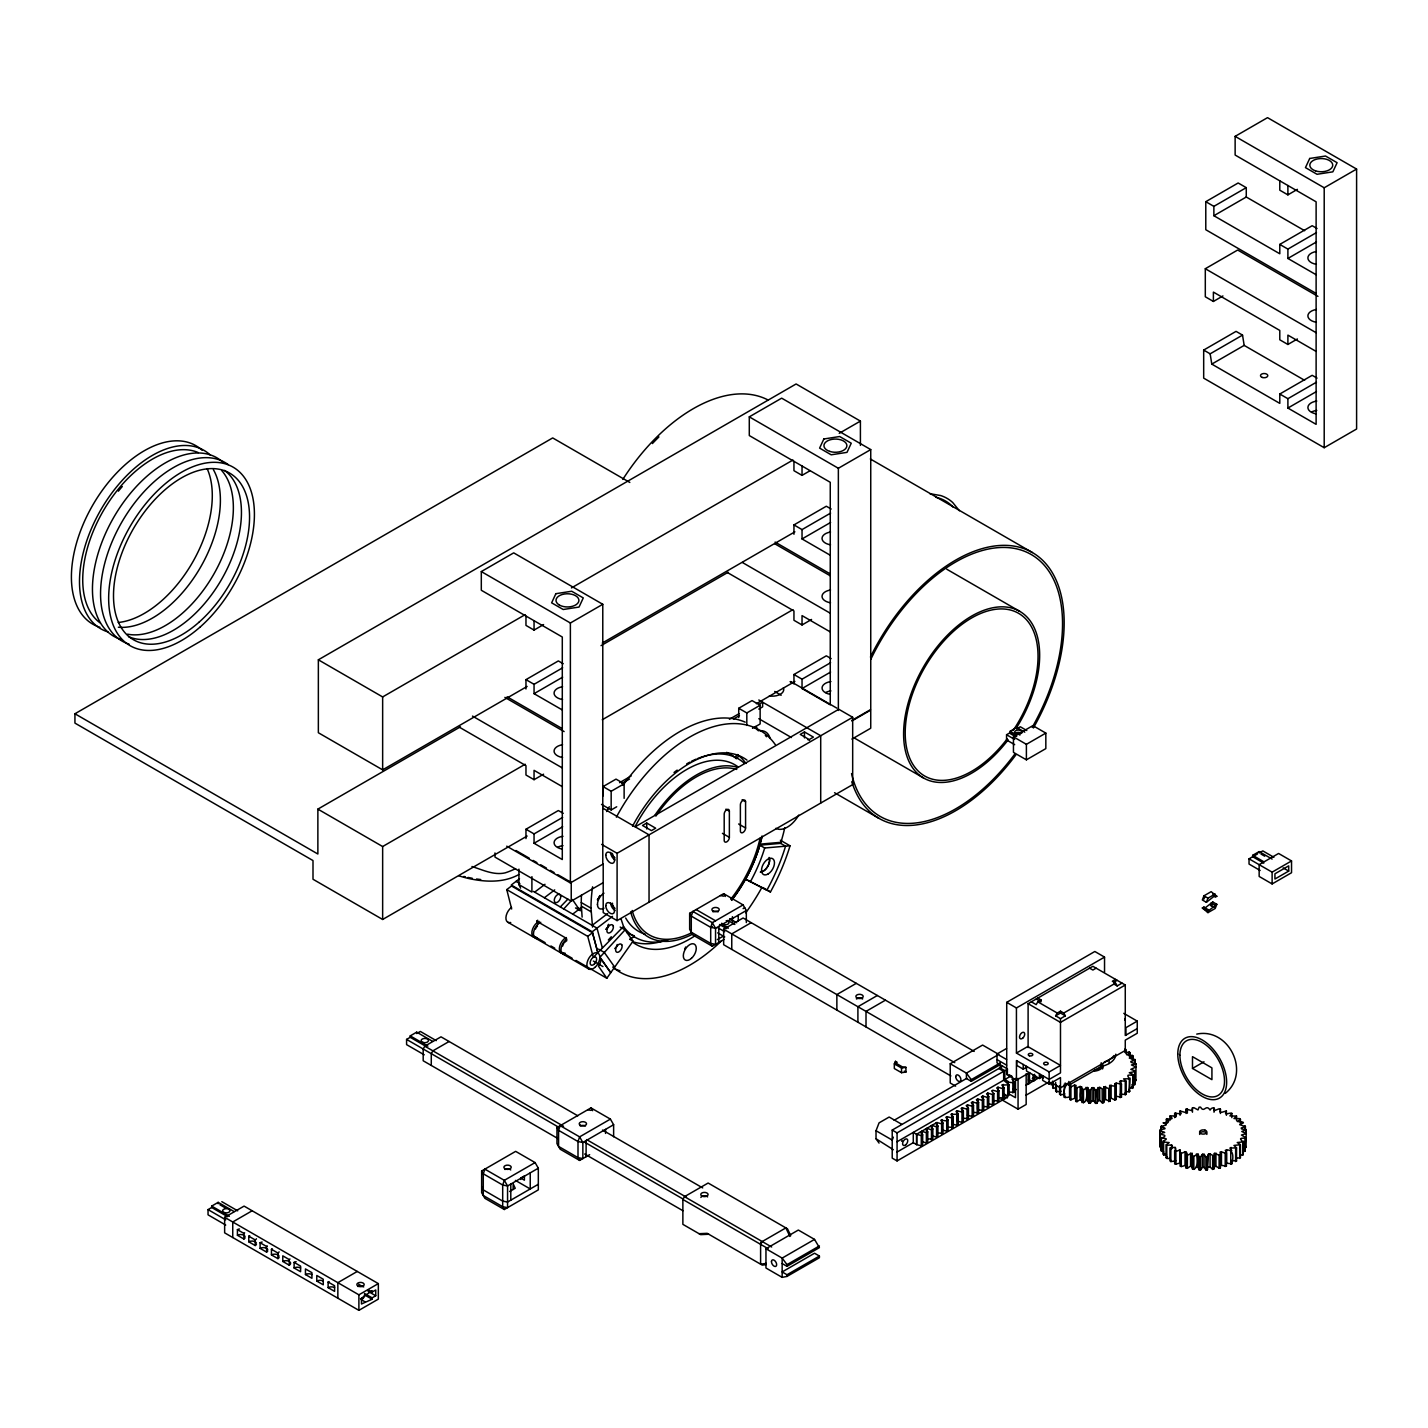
<?xml version="1.0" encoding="UTF-8"?>
<svg xmlns="http://www.w3.org/2000/svg" width="1428" height="1428" viewBox="0 0 1428 1428"><rect width="100%" height="100%" fill="white"/><g stroke="black" fill="none" stroke-linecap="round" stroke-linejoin="round"><path stroke-width="1.5" d="M520.595 888.145L518.935 884.592L518.953 869.134M531.912 876.649L531.894 892.089L518.935 884.592M1103.648 1102.648L1104.023 1099.863L1105.558 1099.524L1110.056 1101.381L1109.663 1098.543L1111.109 1098.132L1114.84 1099.971L1114.893 1083.691L1116.036 1086.351L1109.663 1085.458L1110.056 1088.297L1108.753 1088.6L1104.023 1086.726L1103.648 1102.648L1102.273 1102.844L1099.756 1100.47L1099.703 1087.315C1093.866 1088.636 1098.614 1099.453 1096.972 1103.326L1095.562 1103.38L1093.687 1100.756L1093.687 1087.672L1092.081 1087.672L1090.296 1090.207L1090.189 1103.38C1084.263 1101.952 1089.546 1091.331 1087.636 1087.476L1083.477 1089.743L1080.193 1086.44L1075.695 1088.297L1076.087 1085.458L1074.659 1085.03L1071.089 1086.833C1068.626 1072.589 1056.631 1102.951 1070.161 1096.543M1104.023 1099.863L1104.023 1086.726M1166.051 1123.675C1165.641 1113.626 1173.459 1125.246 1163.07 1122.836C1170.05 1125.603 1164.052 1125.068 1161.089 1126.567C1173.441 1130.815 1151.682 1127.406 1164.677 1132.458C1151.86 1135.653 1172.638 1133.368 1161.41 1138.205C1174.744 1138.544 1154.788 1141.704 1169.175 1142.561C1160.375 1148.54 1177.207 1141.4 1170.853 1148.505C1179.903 1143.935 1171.46 1154.627 1179.849 1149.772C1180.67 1158.162 1185.633 1147.095 1187.364 1155.181L1192.094 1153.306L1192.469 1156.145L1193.844 1156.341L1198.003 1154.056L1198.003 1167.14L1199.074 1169.818L1200.555 1169.978L1200.555 1156.894L1202.412 1154.306L1204.054 1154.252L1204.054 1167.354L1205.928 1169.978L1207.338 1169.907L1207.338 1156.823L1208.463 1154.11L1210.069 1153.913L1210.069 1166.997L1212.64 1169.425L1214.407 1167.533L1214.389 1153.306L1219.119 1155.181L1220.422 1154.877L1220.047 1152.093C1222.386 1151.2 1228.526 1155.805 1225.278 1150.325C1233.381 1148.219 1233.846 1156.341 1231.829 1163.784L1225.956 1163.142M1214.389 1166.462C1216.406 1164.962 1220.815 1171.174 1220.351 1166.248M1081.728 1086.726C1076.48 1107.468 1090.1 1107.682 1086.048 1087.315M1192.094 1153.378C1186.829 1173.923 1200.448 1174.387 1196.414 1153.913M1080.193 1086.44L1080.193 1099.524L1076.998 1101.684L1075.695 1101.381L1076.069 1098.596M1186.061 1113.483L1186.061 1109.11L1192.094 1110.681L1192.469 1107.842L1193.844 1107.664L1198.003 1109.931L1199.145 1107.164L1200.555 1107.111C1204.197 1113.59 1205.857 1103.469 1210.069 1110.074C1211.265 1107.325 1215.335 1106.754 1214.389 1110.627L1219.119 1108.806L1220.422 1109.11L1220.03 1111.948L1221.458 1112.376L1226.402 1110.948L1226.402 1115.304M1076.087 1098.543C1074.177 1097.079 1068.679 1102.594 1070.25 1097.846M1186.454 1152.039L1186.436 1165.194L1181.277 1166.551L1180.081 1166.14L1180.081 1153.039M1226.402 1110.948C1223.278 1116.428 1229.347 1112.287 1231.829 1113.304L1231.829 1117.66M1134.207 1081.175L1135.992 1080.05L1133.993 1079.479M1244.573 1147.755L1246.18 1146.577M1110.056 1101.381L1110.056 1088.297M1186.043 1109.235L1186.454 1111.948L1185.026 1112.376L1180.081 1110.948L1180.081 1115.304M1208.481 1154.056L1207.41 1169.818M761.856 837.754L758.054 850.57A107.653 62.154 -60 0 1 743.595 882.201M781.116 841.877L783.329 833.774A139.712 80.664 -60 0 0 784.775 827.597M1098.114 1087.476L1098.114 1100.56L1096.972 1103.326M780.67 843.359L759.821 845.18L759.178 847.322A107.653 62.154 -60 0 1 745.452 879.095L770.442 891.964A146.584 84.627 -60 0 0 789.149 848.696L790.005 845.787L780.366 840.217M790.005 845.787L764.676 848L764.034 850.124A107.653 62.154 -60 0 1 750.307 881.897M1186.436 1165.194L1186.061 1167.961L1187.364 1168.283L1190.559 1166.123L1190.559 1153.021M724.103 939.428L712.322 946.229L710.698 943.426L710.698 927.343L712.322 922.666L743.096 904.906L746.326 910.511L746.326 922.577M1065.359 1097.721L1064.288 1097.204L1065.002 1095.972M1180.528 1163.142C1179.028 1162.624 1172.852 1166.194 1175.637 1162.16M1231.793 1113.412L1229.936 1115.928L1236.541 1116.107L1236.541 1120.48M879.059 1143.096L876.024 1138.759L876.024 1130.726L879.059 1122.872L889.18 1117.035L901.764 1124.318M893.339 1137.17L892.214 1140.08L876.024 1130.726M1203.947 895.82L1202.34 899.961L1206.374 902.3L1214.407 896.07L1215.21 897.212L1216.817 896.266L1211.158 891.661L1203.947 895.82L1207.981 898.158L1215.21 893.999M1203.947 899.033L1204.75 896.98M1206.374 902.3L1207.981 898.158M1203.947 907.066L1204.75 908.19L1212.765 901.978L1216.817 904.317L1215.21 908.458L1207.981 912.617L1202.34 907.994L1203.947 907.066L1208.802 910.529L1216.817 904.317M1211.158 906.12L1212.765 901.978M1131.761 1084.941L1134.707 1084.709L1135.046 1070.839L1130.833 1069.358L1135.992 1066.966L1131.44 1064.949L1135.992 1063.86L1131.083 1062.378L1130.833 1061.468L1135.046 1059.987L1129.298 1058.094L1133.047 1056.238L1132.511 1055.488L1126.87 1054.881L1130.066 1052.722L1129.334 1052.025C1122.497 1053.775 1125.121 1051.383 1125.068 1048.937M1134.707 1084.709L1135.046 1070.839M1242.86 1151.486L1245.073 1151.307L1245.395 1137.42L1241.45 1135.028L1246.358 1133.546L1241.807 1131.529L1246.251 1129.637L1241.557 1128.977L1241.2 1128.049L1245.395 1126.567L1239.665 1124.675L1243.413 1122.836L1242.878 1122.087L1237.237 1121.48L1240.432 1119.32L1239.7 1118.624L1233.97 1118.535L1236.541 1116.107M1245.073 1151.307L1245.395 1137.42M894.321 1063.86L895.499 1061.325L897.123 1062.271L896.534 1063.521L902.139 1066.752L905.941 1067.359L905.941 1072.035L901.532 1072.696L894.321 1068.537L894.321 1063.86L901.532 1068.019L905.941 1067.359M1214.068 1169.121L1214.389 1153.378M1202.43 1154.252L1202.43 1167.354L1200.555 1169.978M1092.045 1087.725L1092.081 1100.756L1090.296 1103.291M577.822 1115.821L441.002 1036.835L424.794 1046.171L423.188 1048.991L423.188 1060.772L558.08 1138.651M708.788 1234.256L700.684 1234.631L682.87 1224.349L682.87 1199.466L684.494 1196.664L708.145 1183.027L787.488 1228.83L790.737 1235.684M762.231 1241.557L760.606 1244.359L760.606 1264.173L766.283 1263.423M1036.192 999.029L1041.048 1001.831L1041.048 999.957L1037.817 1001.831L1036.192 1004.634L1031.337 1001.831M1055.631 1015.843L1057.255 1013.041L1060.486 1011.185L1063.735 1013.041L1065.342 1015.843L1060.486 1018.664L1055.631 1015.843L1060.486 1013.041L1065.342 1015.843M1064.967 1093.937L1060.504 1095.008L1060.397 1093.491M1175.922 1160.857L1170.853 1161.589L1170.746 1160.072M575.984 960.437L606.829 978.251L633.015 941.159L625.053 929.86L620.18 927.058M1132.511 1088.422L1133.047 1074.57L1133.047 1087.672L1129.53 1088.386M1240.307 1154.984L1242.878 1155.002L1242.878 1141.918C1240.754 1139.348 1237.969 1137.884 1245.073 1138.205M1242.878 1155.002L1243.413 1141.168M563.542 909.154L570.932 901.086M608.346 939.963L611.309 936.75M625.053 929.86L599.921 957.278L610.756 972.682L600.385 958.063A6.837 3.945 -60 0 1 598.493 966.185L606.829 978.251M560.329 906.887L567.88 899.158M1061.111 1091.224L1056.417 1091.867L1056.72 1090.367M1169.728 1158.162C1168.372 1159.09 1164.213 1158.162 1167.372 1156.734M1130.066 1078.086L1129.334 1091.867L1129.334 1078.783C1127.852 1076.016 1125.657 1074.32 1132.511 1075.32M1166.051 1119.32C1168.675 1118.106 1175.565 1120.48 1169.943 1116.107C1172.334 1114.929 1179.171 1118.356 1174.691 1113.412L1181.224 1113.715L1180.081 1110.948M1231.168 1160.518L1236.541 1160.964L1236.541 1147.88L1233.97 1145.452L1240.432 1144.685L1240.432 1157.769L1236.755 1158.162M537.571 923.97L537.124 920.721A6.872 3.963 -60 0 1 537.749 920.239M566.737 940.802L566.273 937.553M1225.224 1093.402C1251.16 1072.892 1228.83 1027.232 1196.735 1034.104M1090.189 1090.296L1088.796 1090.242L1087.654 1087.529M1200.555 1156.894L1199.145 1156.823L1198.021 1154.11M519.489 878.773L511.26 885.021L592.245 931.77L597.85 952.69L593.316 957.313L587.729 936.357L506.761 889.608L511.527 886.003L592.513 932.752L597.85 952.69L623.536 926.469L621.091 919.132M534.661 892.143L544.996 884.289M544.371 897.748L554.707 889.894M572.717 914.116L581.339 907.565M592.156 925.344L607.65 913.563M592.245 931.77L612.523 916.365M587.729 936.357L592.513 932.752M1055.81 1088.404L1052.829 1087.583M1166.587 1154.966L1163.606 1155.002L1164.659 1153.36M1120.195 1094.276L1126.174 1094.383L1126.174 1081.299L1120.712 1080.817L1119.57 1081.478L1121.462 1084.102L1121.462 1097.204L1116.268 1096.276L1116.196 1083.138L1121.462 1084.102M1236.541 1147.88L1229.936 1148.058L1231.793 1150.575M1193.844 1156.341L1193.844 1169.425M527.128 836.04L382.65 919.471L313 879.255L313 860.566L74.934 723.104L74.934 713.768L552.69 437.932L629.819 482.45M527.128 686.44L382.65 769.853L318.355 732.742L318.355 659.807L796.11 383.971L860.406 421.099L860.406 445.411M562.65 817.405L534.054 833.916L534.054 843.27L562.293 859.549L562.293 637.013L481.307 590.264L481.307 571.575L513.705 552.868L602.777 604.294L602.777 864.226M830.614 662.699L802.036 679.192L802.036 688.546L830.257 704.843L830.257 482.307L749.289 435.558L749.289 416.851L781.669 398.162L870.741 449.588L870.741 709.52L851.695 720.515M1316.473 382.186L1287.895 398.698L1287.895 408.051L1316.116 424.348L1316.116 201.812L1235.131 155.045L1235.131 136.356L1267.528 117.649L1356.6 169.075L1356.6 429.007L1324.202 447.714L1203.679 378.134L1203.679 350.074L1236.059 331.367L1242.538 335.116L1244.163 345.397L1304.621 380.312M1316.116 293.436L1205.785 229.729L1205.785 201.687L1238.165 182.98L1246.269 187.657L1246.269 197.01L1304.656 230.711M1205.785 201.687L1213.871 206.364L1246.269 187.657M1213.871 206.364L1213.871 215.717L1246.269 197.01M318.355 659.807L382.65 696.935L525.201 614.629M571.432 587.925L792.968 460.03M839.218 433.327L860.406 421.099M525.968 616.057L525.968 625.41L534.054 630.087L543.586 624.571M793.95 461.333L793.95 470.687L802.036 475.363L809.658 470.972M1279.791 180.838L1279.791 190.192L1287.895 194.868L1297.409 189.353M481.307 571.575L570.379 623.001L602.777 604.294M749.289 416.851L838.361 468.277L870.741 449.588M1235.131 136.356L1324.202 187.782L1356.6 169.075M1222.921 295.953L1213.389 301.451L1205.303 296.774L1205.303 268.732L1237.683 250.025L1317.937 296.364M525.968 688.992L525.968 679.639L558.348 660.932L563.221 663.734M793.95 534.268L793.95 524.915L826.33 506.226L831.185 509.028M1213.871 215.717L1279.791 253.773L1279.791 244.42L1312.189 225.713L1317.044 228.516M602.259 643.064L794.896 531.841M74.934 713.768L317.873 854.015L317.873 809.123L460.423 726.834M525.968 679.639L534.054 684.315L562.65 667.804M601.045 645.635L728.191 572.235M793.95 524.915L802.036 529.592L830.614 513.098M1279.791 244.42L1287.895 249.097L1316.473 232.585M534.054 684.315L534.054 693.669L562.65 677.158M802.036 529.592L802.036 538.945L830.614 522.452M1287.895 249.097L1287.895 258.45L1316.473 241.939M1203.679 350.074L1210.159 353.823L1242.538 335.116M1210.159 353.823L1211.783 364.104L1244.163 345.397M317.873 809.123L382.65 846.536L525.201 764.23M602.259 719.748L792.968 609.631M459.566 727.316L525.968 765.658L525.968 775.011L534.054 779.688L543.586 774.19M727.548 572.61L793.95 610.934L793.95 620.288L802.036 624.964L811.568 619.466M1213.389 301.451L1213.389 292.097L1279.791 330.439L1279.791 339.793L1287.895 344.469L1297.409 338.971M525.968 838.593L525.968 829.24L558.348 810.533L563.221 813.335M790.112 681.656L793.95 683.869L793.95 674.516L826.33 655.827L831.185 658.629M1211.783 364.104L1279.791 403.374L1279.791 394.021L1312.189 375.314L1317.044 378.117M603.062 795.949L603.062 786.596L616.021 779.117L624.125 783.793L624.125 798.341M738.722 717.624L738.722 708.27L752.038 700.595L760.142 705.254L760.142 723.96L752.52 728.351M619.591 782.669L631.158 775.993M729.405 719.266L739.044 713.697M756.376 703.701L794.896 681.442M621.805 783.49L629.534 779.028M733.689 718.909L739.472 715.553M758.768 704.415L762.623 702.201L762.623 706.878L758.768 709.091M603.062 786.596L611.166 791.273L624.125 783.793M738.722 708.27L746.808 712.947L760.142 705.254M534.054 843.27L562.65 826.758M802.036 688.546L830.614 672.053M1287.895 408.051L1316.473 391.54M601.527 804.41L611.166 809.962L616.717 806.766M635.157 826.83L838.789 709.27L852.677 717.284L852.677 784.615L617.092 920.614L603.205 912.599L603.205 863.976L570.379 882.932L506.726 846.179M646.723 823.028L642.511 825.473L651.454 830.632L655.666 828.186L646.723 823.028L646.723 828.972M804.464 731.957L800.251 734.403L809.194 739.561L813.407 737.116L804.464 731.957L804.464 737.901M601.652 844.394L617.092 853.301L852.677 717.284M851.945 720.926L870.741 710.073L870.741 728.226L851.945 739.079M494.981 852.944L494.981 857.103L571.236 901.139L603.205 882.683M426.133 1046.474L410.229 1037.299L410.229 1035.889L416.708 1032.158L432.613 1041.333M424.241 1054.828L406.587 1044.636L406.587 1039.405L410.229 1037.299M449.088 1041.494L432.898 1050.847L431.274 1053.65L431.274 1065.431M712.322 946.229L692.883 935.019L689.653 929.396L689.653 913.313L723.657 893.678L743.096 904.906M1016.682 736.366L1010.203 732.635L1010.203 731.225L1016.682 727.495L1024.786 732.171M1014.665 744.648L1006.561 739.972L1006.561 734.742L1010.203 732.635M1013.452 736.83L1032.872 725.62L1045.832 733.099L1045.832 748.611L1026.393 759.839L1013.452 752.36L1013.452 736.83L1026.393 744.327L1045.832 733.099M227.587 1216.674L211.683 1207.499L211.683 1206.107L218.163 1202.358L234.067 1211.533M225.713 1225.045L208.042 1214.835L208.042 1209.605L211.683 1207.499M689.653 913.313L691.277 916.133L710.698 927.343L712.322 926.415M743.096 908.636L744.72 907.708M730.386 919.436L733.617 917.579M746.326 910.511L715.553 928.271L710.698 927.343M224.642 1217.316L244.081 1206.107L378.331 1283.611L378.331 1299.123L358.892 1310.351L224.642 1232.846L224.642 1217.316L358.892 1294.821L378.331 1283.611M950.905 1075.944L723.657 944.729L723.657 929.217L743.096 917.99L974.199 1051.419M717.32 939.606L722.622 936.536M252.167 1210.765L232.746 1221.993L232.746 1237.523M751.182 922.666L731.761 933.894L731.761 949.406M481.647 1170.996L515.651 1151.361L535.089 1162.588L538.32 1168.193L538.32 1189.881L504.316 1209.516L484.877 1198.306L481.647 1192.701L481.647 1170.996L483.271 1173.798L502.692 1185.026L507.565 1185.954L538.32 1168.193M589.639 1154.663L579.625 1160.428L560.187 1149.219L556.956 1143.614L556.956 1127.531L590.96 1107.896L610.399 1119.106L613.629 1124.711L613.629 1136.777M535.089 1162.588L504.316 1180.349L502.692 1185.026L502.692 1206.714L504.316 1209.516M610.399 1119.106L579.625 1136.866L578.001 1141.543L578.001 1157.626L579.625 1160.428M357.268 1271.455L337.847 1282.665L337.847 1298.195M856.282 983.356L836.862 994.566L836.862 1010.096M520.756 1179.457L520.756 1178.064L524.005 1176.19M613.629 1124.711L582.856 1142.489L578.001 1141.543L558.58 1130.333L556.956 1127.531M509.617 1191.505L515.222 1188.274L513.17 1183.848L513.17 1189.453M538.32 1184.276L507.565 1202.037L502.692 1201.109L483.271 1189.881L481.647 1187.079M877.345 995.495L857.907 1006.722L857.907 1022.252M368.263 1289.859L372.101 1292.072L375.743 1289.966L375.743 1295.767L372.101 1297.873L364.443 1293.447M885.431 1000.171L866.011 1011.399L866.011 1026.928M372.101 1297.873L372.101 1299.266L361.48 1303.996L361.48 1298.195L372.101 1290.662L372.101 1292.072M1263.78 863.137L1252.677 856.729L1252.677 855.318L1259.157 851.588L1272.116 859.067M1260.139 870.473L1249.036 864.065L1249.036 858.835L1257.533 853.926M1029.624 1072.571L1016.433 1080.175L1006.722 1074.57L1006.722 1002.349L1094.83 951.494L1104.54 957.099L1104.54 972.147M1006.722 1002.349L1016.433 1007.954L1104.54 957.099M1028.106 1047.599L1028.106 1003.688L1092.884 966.292L1125.264 984.999L1125.264 1035.496L1137.259 1028.571M1096.115 968.166L1092.884 970.04L1089.635 968.166M1202.34 907.994L1206.374 910.332L1207.999 909.404M1249.036 858.835L1272.116 872.151L1291.537 860.941L1291.537 872.722L1272.116 883.932L1259.157 876.453L1259.157 864.672L1278.595 853.462L1291.537 860.941M955.618 1086.137L950.227 1083.013L950.227 1063.753L982.607 1045.064L998.797 1054.417M1288.716 871.08L1274.936 879.023L1274.936 873.793L1288.716 865.85L1288.716 871.08L1283.165 867.885M1115.554 979.394L1112.323 981.25L1115.554 983.124L1117.178 985.927L1122.033 983.124M1113.929 982.196L1117.178 980.322M1063.735 1013.041L1115.554 983.124M1007.365 1073.731L1007.365 1068.876L997.012 1062.878L997.012 1054.007L1006.526 1048.509M996.905 1055.506L966.417 1073.106L950.227 1063.753M1125.264 984.999L1060.486 1022.394L1028.106 1003.688M894.124 1120.266L966.917 1078.247M1016.433 1053.061L1027.767 1046.528L1060.486 1065.413L1049.152 1071.946L1016.433 1053.061L1016.433 1007.954M971.272 1079.657L966.417 1073.106L966.417 1078.533L971.272 1081.335L971.272 1079.657L999.85 1063.146M971.272 1081.335L999.85 1064.842M1007.508 1097.168L897.07 1160.928L892.214 1158.126L892.214 1130.066L1002.652 1066.305M892.214 1130.066L897.07 1132.868L1007.508 1069.108M897.07 1141.757L1011.292 1075.802M1016.772 1060.736L1016.772 1065.413L1023.233 1069.144L1026.107 1067.501A4.587 2.642 0 0 1 1025.947 1066.805M998.797 1068.519L1003.67 1071.339L1003.67 1080.211L1009.132 1084.852L1001.813 1085.03L1004.045 1087.779L1002.688 1088.564L997.904 1087.279L996.726 1087.957L998.957 1090.724L997.601 1091.51L992.817 1090.224L991.639 1090.903L993.87 1093.652L992.514 1094.455L987.73 1093.152L986.552 1093.83L988.783 1096.597L987.426 1097.382L982.642 1096.097L981.464 1096.775L983.696 1099.542L982.339 1100.328L977.555 1099.024L976.377 1099.703L978.608 1102.47L977.252 1103.255L972.468 1101.97L971.29 1102.648L973.521 1105.415L972.165 1106.2L967.381 1104.897L966.203 1105.575L968.434 1108.342L967.077 1109.128L962.293 1107.842L961.115 1108.521L963.347 1111.287L961.99 1112.073L957.206 1110.788L956.028 1111.448L958.259 1114.215L950.941 1114.393L953.172 1117.16L951.816 1117.945L947.032 1116.66L945.854 1117.321L948.085 1120.087L946.728 1120.873L940.766 1120.266L942.998 1123.033L941.641 1123.818L936.857 1122.533L916.508 1134.278L913.277 1132.404L913.277 1142.686L897.07 1152.039M1006.901 1082.085L1012.863 1082.692L1014.219 1081.906L1011.988 1079.157L1016.343 1079.336M922.666 1134.778L922.666 1145.06L921.292 1145.845L916.508 1144.56L916.508 1134.278L921.292 1135.563L922.666 1134.778L920.435 1132.011M921.595 1135.456L921.595 1131.333L926.379 1132.618L927.754 1131.833L925.505 1129.084M926.683 1132.511L926.683 1128.406L931.467 1129.691L932.841 1128.905L930.592 1126.139M931.77 1129.584L931.77 1125.46L936.554 1126.746L937.91 1125.96L935.679 1123.193M1032.265 1078.622L1036.103 1076.409M1025.768 1085.369L1039.245 1077.587M921.881 1131.422L921.881 1141.704L926.379 1142.918L927.754 1142.132L927.754 1131.833M926.968 1138.759L932.841 1139.187L932.841 1128.905M931.77 1135.742L936.554 1137.045L937.91 1136.242L937.91 1125.96M937.143 1132.886L942.998 1133.314L942.998 1123.033M941.945 1119.588L941.945 1129.869L946.728 1131.172L948.085 1130.369L948.085 1120.087M947.317 1127.013L953.172 1127.442L953.172 1117.16M952.119 1113.715L952.119 1123.997L956.903 1125.282L958.259 1124.496L958.259 1114.215M957.492 1110.859L957.492 1121.141L961.99 1122.354L963.347 1121.569L963.347 1111.287M962.579 1118.213L968.434 1118.624L968.434 1108.342M967.381 1115.197L972.165 1116.482L973.521 1115.696L973.521 1105.415M972.754 1112.341L978.608 1112.751L978.608 1102.47M977.555 1099.024L977.555 1109.324L982.339 1110.609L983.696 1109.824L983.696 1099.542M982.928 1106.45L988.783 1106.879L988.783 1096.597M987.73 1093.152L987.73 1103.451L992.514 1104.736L993.87 1103.951L993.87 1093.652M993.103 1100.577L998.957 1101.006L998.957 1090.724M998.19 1097.65L1004.045 1098.078L1004.045 1087.779M1003.277 1084.423L1003.277 1094.705L1007.775 1095.919L1009.132 1095.133L1009.132 1084.852M1009.667 1092.134L1014.219 1092.206L1014.219 1081.906M1028.428 1079.943L1033.212 1081.246L1034.568 1080.443L1034.568 1074.284M1039.655 1077.515L1038.299 1078.301L1033.497 1077.015M1050.972 1082.353L1060.486 1087.85L1125.264 1050.455L1125.264 1040.155L1137.259 1033.247L1137.259 1021.127L1125.924 1027.66L1125.924 1035.139M1026.482 1066.341L1026.482 1071.018L1039.441 1078.497L1042.297 1076.837A4.587 2.642 0 0 1 1042.137 1076.159M760.606 1242.485L785.864 1227.901L789.916 1236.469M1025.768 1095.365L1048.866 1082.031M1042.672 1075.695L1042.672 1080.371L1049.152 1084.102L1060.486 1077.569L1060.504 1095.008M819.404 1256.051L787.006 1274.74L782.151 1271.937L814.531 1253.231L819.404 1256.051L819.404 1257.729L787.006 1276.418L782.151 1277.364L765.961 1268.01L765.961 1248.75L798.341 1230.043L814.531 1239.397L819.404 1247.626L787.006 1266.333L782.151 1263.53M1000.832 1099.221L1018.057 1109.163L1026.161 1104.487L1026.161 1073.695M1065.127 1083.049L1068.84 1085.191L1101.648 1066.413A22.902 13.227 0 0 0 1115.786 1054.185M814.531 1239.397L782.151 1258.104L765.961 1248.75M787.006 1266.333L787.006 1264.637L819.404 1245.948M1192.487 1068.43L1211.926 1079.657L1211.926 1067.876L1192.487 1056.649L1192.487 1068.43L1204 1061.789M1074.588 1085.066L1074.659 1098.132M1116.196 1083.138L1114.893 1083.691M518.81 874.561C503.281 883.182 484.503 882.093 467.724 878.291A68.794 23.187 15.3 0 1 459.031 875.899M1187.364 1155.181L1187.364 1168.283M1179.849 1149.772L1179.921 1162.82M1052.15 1083.334L1051.044 1084.709L1053.257 1084.905M1162.374 1147.826L1160.304 1146.577M1226.402 1153.039L1226.402 1166.14L1220.03 1165.141M1114.84 1099.971L1116.053 1099.542L1116.053 1086.458M1070.911 1086.886L1070.911 1099.971M1246.055 1147.487L1246.251 1129.637M1134.707 1071.625L1129.298 1072.731L1132.922 1074.481M1099.756 1100.47L1098.114 1100.56M1210.105 1167.051L1208.481 1167.14M1099.756 1087.368L1103.648 1089.564M1210.105 1153.967L1214.014 1156.145M766.015 1264.619L762.231 1265.119L707.163 1233.328L699.06 1233.703M1170.853 1148.505L1170.853 1161.589M760.107 844.144L780.991 842.288M1242.878 1141.918L1237.237 1142.525L1240.343 1144.578M1093.687 1100.756L1092.081 1100.756M1204.072 1167.408L1202.43 1167.354M1093.723 1087.725L1095.455 1090.207L1096.972 1090.242M1204.072 1154.306L1205.928 1156.894L1207.338 1156.823M1129.137 1052.043L1129.334 1056.399M1129.137 1078.783L1123.604 1078.872L1126.103 1081.192M1087.636 1100.56L1086.048 1100.417M1198.021 1167.211L1196.414 1166.997M1163.624 1151.486L1161.089 1150.522L1161.089 1137.42M929.878 493.695L940.695 495.552A47.606 38.859 -56.8 0 1 952.672 502.477L959.402 510.742M480.7 879.541L476.506 879.005M1129.137 1091.867L1126.406 1091.563M1081.728 1099.863L1080.193 1099.524M1192.094 1166.462L1190.559 1166.123M720.426 895.552L723.657 896.177M587.729 1109.752L590.96 1110.377M468.081 877.435L472.293 878.274M1120.212 1097.686L1120.391 1084.637M463.85 876.435L465.403 876.828M1013.166 1088.761L1016.343 1089.618M935.751 497.23L939.088 498.14A48.606 39.484 -50.3 0 1 950.709 504.744L953.101 507.101M1120.712 1093.919L1120.712 1080.817M471.954 866.51C482.593 869.831 493.856 875.489 505.155 872.865A61.333 35.414 0 0 0 515.579 868.635M745.452 879.095L766.89 890.179A139.712 80.664 -60 0 0 784.704 848.946L785.525 846.179L779.742 842.841M1161.089 1126.567L1161.089 1130.94M1131.458 1086.762L1133.047 1087.672M1111.109 1098.132L1111.109 1085.03M1287.895 258.45L1316.116 274.729M1205.303 268.732L1316.116 332.706M1316.116 351.413L1287.895 335.116L1287.895 344.469M1279.791 394.021L1287.895 398.698M870.33 458.977L1032.39 552.547M946.782 569.236L1019.717 611.345M802.036 538.945L830.257 555.242M775.101 542.087L830.257 573.931M774.761 543.765L830.168 575.752M1273.901 857.3L1262.798 850.892L1259.157 852.998L1259.157 851.588M1261.013 854.051L1264.708 856.193M1252.677 855.318L1263.78 861.744M742.364 562.471L830.257 613.219M1026.803 730.529L1020.324 726.781L1016.682 728.887L1016.682 727.495M1016.682 733.189L1019.931 735.063M1010.203 731.225L1016.682 734.974M1010.203 733.564L1015.058 736.366M830.257 631.908L802.036 615.611L802.036 624.964M1006.561 734.742L1014.665 739.418M1212.765 893.928L1216.817 896.266M1211.158 902.907L1215.21 905.245M1210.355 904.959L1214.407 907.298M1204.75 908.19L1208.802 910.529M793.95 674.516L802.036 679.192M790.755 681.531L836.862 708.163M774.69 691.455L781.152 695.257M854.426 738.062L923.523 777.957M758.803 699.988L820.707 735.741L820.707 803.054M758.803 718.695L791.451 737.544M834.559 792.718L878.934 818.333M1113.929 984.053L1117.178 985.927M1123.782 1013.345L1137.259 1021.127M742.096 799.805L745.577 801.822L745.577 827.99A3.659 2.124 -60 0 1 742.971 832.488A3.659 2.124 -60 0 1 740.382 830.989L740.382 804.803A3.659 2.124 -60 0 1 742.971 800.323A3.659 2.124 -60 0 1 745.577 801.822M534.054 693.669L562.293 709.948M725.906 809.158L729.369 811.175L729.369 837.343A3.659 2.124 -60 0 1 726.781 841.842A3.659 2.124 -60 0 1 724.192 840.342L724.192 814.156A3.659 2.124 -60 0 1 726.781 809.676A3.659 2.124 -60 0 1 729.369 811.175M738.633 823.992L745.577 827.99M1037.817 998.083L1041.048 999.957M1037.817 1001.831L1057.255 1013.041M507.119 696.81L562.293 728.655M504.869 697.382L564.114 731.582M759.821 845.18L764.676 848M722.425 833.345L729.369 837.343M472.489 716.088L562.293 767.925M762.731 887.502L770.442 891.964M602.759 808.123L649.044 834.844L649.044 902.175M562.293 786.632L534.054 770.335L534.054 779.688M1039.53 1075.748L1043.35 1077.944M997.012 1054.007L1006.579 1059.522M997.012 1059.612L1006.579 1065.127M999.975 1067.858L1004.83 1070.661L1004.83 1079.532L1008.079 1081.407L1008.079 1085.53M1008.989 1074.659L1012.22 1076.534M729.654 918.65L736.723 922.738M727.78 920.382L734.849 924.451M696.132 909.582L715.553 920.792M721.301 924.112L728.369 928.2M719.534 924.505L726.602 928.575M723.657 929.217L954.761 1062.646M1008.989 1093.919L1015.469 1097.668L1015.469 1078.408M717.659 927.629L724.728 931.699M717.659 932.859L724.728 936.929M525.968 829.24L534.054 833.916M904.317 1071.089L905.941 1072.035M515.954 850.517L529.288 858.21M533.108 860.424L536.928 862.619M540.73 864.815L546.46 868.117M550.262 870.33L554.082 872.526M557.902 874.721L571.236 882.433L571.236 901.139M581.482 894.963A139.712 80.664 -60 0 0 581.267 902.55L590.996 908.154L592.531 927.111M581.267 902.55L581.374 906.173L591.103 911.778M575.52 907.958L580.393 910.761M629.784 939.285L633.015 941.159M516.043 881.397L519.899 883.611M533.394 891.411L597.011 928.146L602.384 948.067M598.546 949.12L604.33 952.458L614.683 967.113M536.642 921.167L565.791 938M913.277 1142.686L916.508 1144.56M593.37 961.062L602.955 966.595M533.572 935.965L545.139 942.641M550.922 945.979L554.778 948.21M560.561 951.548L572.128 958.224M507.815 922.238L533.715 937.196M535.339 938.125L561.258 953.101M562.864 954.029L588.782 968.987M876.024 1138.759L893.339 1149.718M602.491 1130.066L702.701 1187.918M436.254 1040.637L420.35 1031.444L416.708 1033.551L416.708 1032.158M410.229 1035.889L427.9 1046.099M424.794 1046.171L563.542 1126.281M586.605 1139.598L686.493 1197.271M684.494 1196.664L771.673 1247.001M406.587 1039.405L558.08 1126.87M584.98 1142.4L682.959 1198.967M682.87 1199.466L768.175 1248.715M584.677 1154.003L682.959 1210.748M520.756 1178.064L524.397 1180.171L524.397 1176.297M515.419 1180.403L530.234 1188.953L530.234 1172.87M221.804 1201.662L237.708 1210.837M358.696 1284.325L362.516 1286.539M219.93 1204.786L225.231 1207.838M368.085 1291.34L375.743 1295.767M211.683 1206.107L229.355 1216.299M364.443 1294.857L372.101 1299.266M208.042 1209.605L225.713 1219.798M361.302 1299.676L365.122 1301.89M237.423 1229.651L243.902 1233.399L243.902 1239.004L237.423 1235.274L237.423 1229.651A4.587 2.642 0 0 1 239.493 1228.972M248.775 1236.202L255.237 1239.95L255.237 1245.555L248.775 1241.807L248.775 1236.202A4.587 2.642 0 0 1 249.721 1235.773M260.11 1242.753L266.59 1246.483L266.59 1252.088L260.11 1248.358L260.11 1242.753A4.587 2.642 0 0 1 262.163 1242.057M271.445 1249.286L277.924 1253.034L277.924 1258.639L271.445 1254.909L271.445 1249.286A4.587 2.642 0 0 1 272.391 1248.875M289.259 1265.19L289.259 1259.585L282.78 1255.837L282.78 1261.442L289.259 1265.19A4.587 2.642 0 0 0 289.259 1261.442A4.587 2.642 0 0 0 282.78 1261.442M294.114 1262.388L300.594 1266.118L300.594 1271.723L294.114 1267.993L294.114 1262.388A4.587 2.642 0 0 1 296.167 1261.692M328.119 1282.023L334.598 1285.753L334.598 1291.376L328.119 1287.628L328.119 1282.023A4.587 2.642 0 0 1 329.065 1281.594M305.449 1274.544L311.929 1278.274L311.929 1272.669L305.449 1268.921L305.449 1274.544A4.587 2.642 0 0 1 311.929 1274.544M316.784 1281.077L323.263 1284.825L323.263 1279.22L316.784 1275.472L316.784 1281.077A4.587 2.642 0 0 1 323.263 1281.077M1102.148 1089.671L1102.273 1102.844M1128.745 1090.153L1130.066 1091.188M1105.558 1099.524L1105.558 1086.44M1095.455 1090.207L1095.562 1103.38M1235.506 1159.839L1236.541 1160.964M1124.978 1093.063L1126.174 1094.383M579.589 909.993L572.414 899.479M1199.074 1169.818L1199.145 1156.823M787.006 1264.637L782.151 1258.104L782.151 1277.364M1120.48 1095.562L1121.462 1097.204M1206.374 910.332L1207.981 912.617M1231.115 1162.57L1231.829 1163.784M723.657 893.678L725.281 896.481M590.96 1107.896L592.584 1110.698M1082.067 1089.457L1082.121 1102.648M1174.655 1113.304L1174.655 1117.66M511.67 909.011L506.761 889.608M1225.974 1164.677L1226.402 1166.14M1115.679 1098.275L1116.053 1099.542M1109.663 1085.458L1109.663 1098.543M1220.422 1109.11L1220.422 1113.483M1075.677 1088.172L1075.695 1101.381M582.124 917.115L581.374 906.173M1324.202 187.782L1324.202 447.714M1287.895 185.515L1287.895 194.868M1272.116 872.151L1272.116 883.932M1245.395 1126.567L1245.395 1130.94M1245.073 1125.782L1245.073 1130.137M1240.432 1119.32L1240.432 1123.675M1239.7 1145.363L1239.7 1158.465M1235.631 1148.505L1235.631 1161.589M1231.079 1147.416L1231.079 1151.771M1230.757 1151.218L1230.757 1164.32M1226.563 1149.736L1226.563 1162.82M1225.206 1153.467L1225.206 1166.551M1221.458 1151.628L1221.458 1164.712M1220.422 1154.877L1220.422 1167.961M1219.119 1155.181L1219.119 1168.283M1215.924 1153.021L1215.924 1166.123M1214.014 1107.842L1214.014 1112.216M1212.64 1156.341L1212.64 1169.425M1205.928 1156.894L1205.928 1169.978M1192.469 1107.842L1192.469 1112.216M1192.469 1156.145L1192.469 1169.246M1187.364 1108.806L1187.364 1113.162M1186.061 1154.877L1186.061 1167.961M1185.026 1151.628L1185.026 1164.712M1181.277 1153.467L1181.277 1166.551M1175.726 1112.769L1175.726 1117.142M1175.726 1151.218L1175.726 1164.32M1175.405 1147.416L1175.405 1160.5M1174.655 1150.7L1174.655 1163.784M1171.567 1144.703L1171.567 1149.076M1169.943 1116.107L1169.943 1120.48M1169.943 1147.88L1169.943 1160.964M1166.783 1118.624L1166.783 1122.979M1166.783 1145.363L1166.783 1158.465M1166.051 1144.685L1166.051 1157.769M1163.606 1141.918L1163.606 1155.002M1163.07 1141.168L1163.07 1154.252M1161.41 1125.782L1161.41 1130.137M1161.41 1138.205L1161.41 1151.307M1160.25 1129.637L1160.25 1147.452M1160.125 1130.44L1160.125 1146.63M1135.992 1063.86L1135.885 1080.853M1135.046 1059.987L1135.046 1064.342M1134.707 1059.201L1134.707 1063.557M1133.047 1056.238L1133.047 1060.611M1132.511 1055.488L1132.511 1059.862M1130.066 1052.722L1130.066 1057.095M1126.174 1049.526L1126.174 1053.882M1125.264 1081.906L1125.264 1095.008M1109.074 1059.79L1109.074 1063.539M1108.753 1088.6L1108.753 1101.684M1101.22 1062.753L1101.22 1066.484M1088.796 1090.242L1088.796 1103.326M1083.477 1089.743L1083.477 1102.844M1076.998 1088.6L1076.998 1101.684M1069.715 1086.458L1069.715 1099.542M1069.572 1083.138L1069.572 1096.24M1068.84 1081.442L1068.84 1085.191M1064.288 1084.102L1064.288 1097.204M1060.486 1011.185L1060.486 1013.041M1060.486 1018.664L1060.486 1072.892L1049.152 1079.425L1016.433 1060.54L1016.433 1080.175M1059.576 1085.655L1059.576 1094.383M1056.417 1085.334L1056.417 1091.867M1055.685 1082.46L1055.685 1091.188M1053.239 1084.048L1053.239 1088.422M1052.704 1081.121L1052.704 1087.672M1049.152 1071.946L1049.152 1084.102M1039.441 1073.82L1039.441 1078.497M1033.212 1075.07L1033.212 1081.246M1026.393 744.327L1026.393 759.839M1023.233 1064.467L1023.233 1069.144M1018.057 1078.372L1018.057 1109.163M1013.166 1078.479L1013.166 1082.585M1012.863 1082.692L1012.863 1092.991M1007.775 1085.637L1007.775 1095.919M1007.365 1094.616L1007.365 1097.846M1004.83 1094.276L1004.83 1098.703M1003.67 1094.937L1003.67 1099.381M1002.688 1088.564L1002.688 1098.864M1000.243 1062.7L1000.243 1067.751M998.19 1087.368L998.19 1091.474M997.904 1087.279L997.904 1091.403M997.601 1091.51L997.601 1101.791M992.514 1094.455L992.514 1104.736M988.015 1093.241L988.015 1103.523M987.426 1097.382L987.426 1107.664M982.928 1096.168L982.928 1100.292M982.642 1096.097L982.642 1100.203M982.339 1100.328L982.339 1110.609M977.841 1099.114L977.841 1109.395M977.252 1103.255L977.252 1113.537M972.754 1102.041L972.754 1106.165M972.468 1101.97L972.468 1106.075M972.165 1106.2L972.165 1116.482M967.666 1104.986L967.666 1115.268M967.077 1109.128L967.077 1119.409M962.579 1107.914L962.579 1112.037M962.293 1107.842L962.293 1111.966M961.99 1112.073L961.99 1122.354M957.206 1110.788L957.206 1114.893M956.903 1115L956.903 1125.282M952.405 1113.786L952.405 1124.086M951.816 1117.945L951.816 1128.227M947.317 1116.732L947.317 1120.837M947.032 1116.66L947.032 1120.766M946.728 1120.873L946.728 1131.172M942.23 1119.659L942.23 1129.959M941.641 1123.818L941.641 1134.1M937.143 1122.604L937.143 1126.728M936.857 1122.533L936.857 1126.638M936.554 1126.746L936.554 1137.045M932.056 1125.55L932.056 1135.831M931.467 1129.691L931.467 1139.972M926.968 1128.477L926.968 1132.6M926.379 1132.618L926.379 1142.918M921.292 1135.563L921.292 1145.845M916.794 1134.35L916.794 1144.631M901.532 1068.019L901.532 1072.696M897.07 1132.868L897.07 1160.928M895.499 1061.325L895.499 1064.449M838.361 468.277L838.361 710.448M802.036 466.01L802.036 475.363M787.006 1274.74L787.006 1276.418M746.808 712.947L746.808 725.424M738.24 915.187L738.24 921.221M732.403 916.687L732.403 922.488M718.802 926.415L718.802 942.498M617.092 853.301L617.092 920.614M611.166 791.273L611.166 809.962M605.543 1129.387L605.543 1133.421M603.955 893.178A9.175 5.301 -60 0 0 597.457 904.406L597.475 904.584M586.105 1140.615L586.105 1156.698M570.379 623.001L570.379 882.932M534.054 620.734L534.054 630.087M510.796 1184.098L510.796 1200.18M382.65 696.935L382.65 769.853M382.65 846.536L382.65 919.471M358.892 1294.821L358.892 1310.351M218.163 1202.358L218.163 1203.768M856.354 998.832A3.659 2.124 0 0 1 862.708 998.832M1008.168 739.793A96.194 55.531 -60 0 1 903.906 741.168A96.194 55.531 -60 0 1 996.726 607.15A96.194 55.531 -60 0 1 1016.468 727.816M1007.293 738.722A93.909 54.21 -60 0 1 905.423 738.99A93.909 54.21 -60 0 1 997.922 609.06A93.909 54.21 -60 0 1 1013.184 730.458M622.822 479.38A153.456 88.59 -60 0 1 768.335 400.143M652.4 443.555A151.154 87.269 -60 0 1 658.933 436.932M870.437 657.058A153.456 88.59 -60 0 1 1027.196 549.923A153.456 88.59 -60 0 1 1033.372 727.994M1015.933 754.805A153.456 88.59 -60 0 1 851.82 781.759M870.848 659.254A151.154 87.269 -60 0 1 1025.607 551.726A151.154 87.269 -60 0 1 1032.212 727.352M1015.04 753.77A151.154 87.269 -60 0 1 851.552 773.565M761.999 836.005A96.194 55.531 -60 0 1 731.582 900.372M691.848 934.537A96.194 55.531 -60 0 1 630.605 911.867M654.899 815.192A96.194 55.531 -60 0 1 737.705 767.389M760.053 838.254A93.909 54.21 -60 0 1 730.743 899.265M691.955 932.609A93.909 54.21 -60 0 1 632.158 910.475M655.88 816.102A93.909 54.21 -60 0 1 736.723 769.442M798.787 815.067A22.902 13.227 -60 0 1 775.886 828.294M825.687 692.526A11.46 6.604 0 0 1 830.918 690.92M830.15 694.329A11.46 6.604 0 0 1 822.064 687.778A11.46 6.604 0 0 1 830.918 681.567M830.525 544.8A11.46 6.604 0 0 1 822.028 538.41A11.46 6.604 0 0 1 830.525 532.037M830.525 602.777A11.46 6.604 0 0 1 822.028 596.386A11.46 6.604 0 0 1 830.525 589.996M726.227 920.632A3.659 2.124 0 0 1 727.869 924.166A3.659 2.124 0 0 1 721.747 923.22M617.164 944.497A4.587 2.642 -60 0 1 616.236 946.835M615.664 947.639A4.587 2.642 -60 0 1 614.736 948.585M535.5 929.021A4.587 2.642 -60 0 1 537.464 926.129M536.625 937.464A9.157 5.284 -60 0 1 531.948 931.467A9.157 5.284 -60 0 1 539.141 921.363M510.706 922.506A9.157 5.284 -60 0 1 505.923 917.544A9.157 5.284 -60 0 1 511.545 907.369M564.97 954.44A9.157 5.284 -60 0 1 561.025 948.835A9.157 5.284 -60 0 1 566.613 939.16M605.99 929.289A4.587 2.642 -60 0 0 608.524 924.344L608.435 925.183A4.587 2.642 -60 0 1 606.15 929.146M562.703 945.996A4.587 2.642 -60 0 1 563.542 943.837M564.221 942.855A4.587 2.642 -60 0 1 565.827 941.427M564.988 953.065A9.157 5.284 -60 0 1 559.365 948.406A9.157 5.284 -60 0 1 565.827 937.678M537.446 938.535A9.157 5.284 -60 0 1 533.661 931.877A9.157 5.284 -60 0 1 540.766 922.292M580.268 1126.032A3.659 2.124 0 0 1 585.462 1126.032M856.943 998.69A3.659 2.124 0 0 1 862.119 998.69M504.959 1169.496A3.659 2.124 0 0 1 510.724 1169.943M603.955 908.154A9.175 5.301 -60 0 1 597.457 904.406M599.831 895.731A9.157 5.284 -60 0 1 597.475 899.854M599.831 895.57A9.157 5.284 -60 0 1 597.475 899.676M754.341 727.405A139.712 80.664 -60 0 1 758.446 730.815M619.93 970.737A139.712 80.664 -60 0 1 614.933 968.88M606.65 811.568A139.712 80.664 -60 0 1 609.292 806.766M623.054 785.275A139.712 80.664 -60 0 1 745.202 722.14M616.361 817.173A139.712 80.664 -60 0 1 775.333 744.684M761.445 888.27A139.712 80.664 -60 0 1 745.737 912.831M721.533 940.802A139.712 80.664 -60 0 1 612.737 967.006M590.996 908.154A139.712 80.664 -60 0 1 592.584 886.806M737.294 754.519A107.653 62.154 -60 0 1 745.987 763.498M665.216 940.284A107.653 62.154 -60 0 1 633.729 941.998M632.55 826.205A107.653 62.154 -60 0 1 747.005 760.124M742.721 883.718A107.653 62.154 -60 0 1 732.064 899.783M694.758 935.947A107.653 62.154 -60 0 1 632.55 942.105M902.139 1140.472A3.659 2.124 -60 0 1 901.604 1141.258M244.634 1232.846A4.587 2.642 0 0 1 243.902 1233.399M245.098 1237.826A4.587 2.642 0 0 1 243.902 1239.004M237.423 1235.274A4.587 2.642 0 0 1 245.098 1236.452M328.119 1287.628A4.587 2.642 0 0 1 334.598 1287.628M294.114 1267.993A4.587 2.642 0 0 1 300.594 1267.993M289.991 1259.032A4.587 2.642 0 0 1 289.259 1259.585M256.433 1238.754A4.587 2.642 0 0 1 255.237 1239.95M256.433 1244.359A4.587 2.642 0 0 1 255.237 1245.555M248.775 1241.807A4.587 2.642 0 0 1 256.433 1243.003M267.304 1245.948A4.587 2.642 0 0 1 266.59 1246.483M267.768 1250.91A4.587 2.642 0 0 1 266.59 1252.088M260.11 1248.358A4.587 2.642 0 0 1 267.768 1249.536M279.103 1251.838A4.587 2.642 0 0 1 277.924 1253.034M279.103 1257.461A4.587 2.642 0 0 1 277.924 1258.639M271.445 1254.909A4.587 2.642 0 0 1 279.103 1256.087M357.928 1286.503A3.659 2.124 0 0 1 363.694 1286.949M364.051 1296.053A3.659 2.124 0 0 1 360.516 1298.712M362.337 1298.23A3.659 2.124 0 0 1 363.105 1298.57M1102.719 1066.038A10.085 5.819 0 0 1 1102.541 1068.929M1102.719 1064.163A10.085 5.819 0 0 1 1093.152 1071.232M1114.036 1055.506A22.902 13.227 0 0 1 1104.326 1061.896M1100.827 1066.02A8.015 4.623 0 0 1 1094.955 1069.875M685.672 946.996A9.157 5.284 -60 0 1 684.637 949.138M769.121 857.46A9.157 5.284 -60 0 1 767.55 866.671A9.157 5.284 -60 0 1 760.285 872.133A9.157 5.284 -60 0 0 767.264 867.153A9.157 5.284 -60 0 0 769.335 857.996M1020.127 733.992A3.659 2.124 0 0 1 1014.701 732.528A3.659 2.124 0 0 1 1018.932 730.083A3.659 2.124 0 0 1 1021.484 733.224M1014.648 734.51A3.659 2.124 0 0 1 1017.361 732.457A3.659 2.124 0 0 1 1021.484 733.439M700.88 1197.432A3.659 2.124 0 0 1 703.933 1195.879A3.659 2.124 0 0 1 707.592 1196.914M557.705 847.25A11.46 6.604 0 0 1 562.953 845.644M562.168 849.053A11.46 6.604 0 0 1 554.082 842.502A11.46 6.604 0 0 1 562.953 836.29M562.543 699.524A11.46 6.604 0 0 1 554.064 693.133A11.46 6.604 0 0 1 562.543 686.743M562.543 757.483A11.46 6.604 0 0 1 554.064 751.11A11.46 6.604 0 0 1 562.543 744.72M221.893 470.758A96.194 55.531 -60 0 1 213.432 574.824A96.194 55.531 -60 0 1 127.538 634.175M100.014 622.822A98.478 56.852 -60 0 1 103.137 511.135A98.478 56.852 -60 0 1 198.296 452.605M213.379 469.616A96.194 55.531 -60 0 1 198.867 570.058A96.194 55.531 -60 0 1 118.363 627.231M118.363 491.178A96.194 55.531 -60 0 1 122.29 486.502M129.055 644.099A103.066 59.512 -60 0 1 120.238 524.915A103.066 59.512 -60 0 1 228.212 464.6M224.571 470.419A96.194 55.531 -60 0 1 221.518 579.5A96.194 55.531 -60 0 1 128.574 636.674M120.969 639.423A103.066 59.512 -60 0 1 113.794 517.293A103.066 59.512 -60 0 1 223.143 462.44M108.01 631.944A103.066 59.512 -60 0 1 100.835 509.814A103.066 59.512 -60 0 1 210.202 454.961M99.906 627.267A103.066 59.512 -60 0 1 92.749 505.137A103.066 59.512 -60 0 1 202.098 450.284M207.114 468.562A96.194 55.531 -60 0 1 192.369 562.668A96.194 55.531 -60 0 1 118.256 622.483M1311.547 412.032A11.46 6.604 0 0 1 1316.777 410.425M1316.009 413.834A11.46 6.604 0 0 1 1307.905 407.283A11.46 6.604 0 0 1 1316.777 401.072M1316.366 264.305A11.46 6.604 0 0 1 1307.887 257.915A11.46 6.604 0 0 1 1316.366 251.524M1316.366 322.264A11.46 6.604 0 0 1 1307.887 315.891A11.46 6.604 0 0 1 1316.366 309.501M1206.785 1134.421A3.659 2.124 0 0 0 1205.071 1132.029L1204.197 1131.815A3.659 2.124 0 0 0 1199.698 1134.421M1124.657 1018.592A2.285 1.321 0 0 1 1124.657 1019.913M634.389 936.447A22.902 13.227 -60 0 1 630.159 938.892M581.25 908.708A107.653 62.154 -60 0 1 577.019 908.119M615.022 908.386A3.659 2.124 60 0 1 612.505 903.174M615.022 857.907A3.659 2.124 60 0 1 612.416 853.409M615.022 910.457A6.176 3.57 60 0 1 610.649 902.871M615.022 859.959A6.176 3.57 60 0 1 610.649 852.391M783.347 687.868A11.46 6.604 0 0 1 769.317 695.954M712.965 911.832A3.659 2.124 0 0 1 718.159 911.832M807.623 739.615A3.659 2.124 60 0 1 809.605 740.454M697.774 758.482A103.066 59.512 -60 0 1 744.506 763.444M667.822 940.231A103.066 59.512 -60 0 1 623.572 926.558M674.034 772.477A103.066 59.512 -60 0 1 677.175 770.103M686.689 763.891A103.066 59.512 -60 0 1 689.867 762.141M691.455 761.32A103.066 59.512 -60 0 1 696.204 759.125M635.549 825.795A96.194 55.531 -60 0 1 737.83 766.729M645.277 934.269A96.194 55.531 -60 0 1 625.678 918.008M726.638 752.36A103.066 59.512 -60 0 1 736.402 758.768M634.228 935.751A103.066 59.512 -60 0 1 627.053 932.627M755.68 726.441A25.186 14.548 -60 0 1 756.965 727.923M759.696 730.725A25.186 14.548 -60 0 1 770.085 738.401M735.67 758.268A25.186 14.548 -60 0 1 736.42 755.287M765.337 735.42A22.223 12.834 -60 0 1 766.479 736.741M737.705 757.732A22.223 12.834 -60 0 1 738.365 755.091M484.877 1169.139L483.271 1173.798L483.271 1195.504L502.692 1206.714L507.565 1207.66L507.565 1185.954L504.316 1180.349L484.877 1169.139M560.187 1125.657L558.58 1130.333L558.58 1146.416L578.001 1157.626L582.856 1158.572L582.856 1142.489L579.625 1136.866L560.187 1125.657M692.883 911.457L691.277 916.133L691.277 932.198L710.698 943.426L715.553 944.354L715.553 928.271L712.322 922.666L692.883 911.457M555.867 593.691L551.636 602.83L563.221 609.506L579.036 607.061L583.267 597.921L571.7 591.246L555.867 593.691M823.849 438.985L819.618 448.106L831.185 454.8L847.018 452.355L851.249 443.216L839.664 436.522L823.849 438.985M1309.708 158.472L1305.46 167.612L1317.044 174.287L1332.86 171.842L1337.108 162.703L1325.523 156.027L1309.708 158.472M1029.481 1073.106L1028.124 1073.892L1028.124 1084.173L1029.481 1083.388L1029.481 1073.106M1205.071 1130.173L1204.197 1129.959A3.659 2.124 0 0 0 1199.627 1132.368A3.659 2.124 0 0 0 1205.339 1133.725A3.659 2.124 0 0 0 1205.071 1130.173M621.751 944.765L621.269 944.247A4.587 2.642 -60 0 0 617.021 946.157A4.587 2.642 -60 0 0 616.004 951.53L616.485 952.048A4.587 2.642 -60 0 0 620.734 950.138A4.587 2.642 -60 0 0 621.751 944.765M613.308 926.219L613.005 925.469A4.587 2.642 -60 0 0 609.024 925.969A4.587 2.642 -60 0 0 606.971 931.484L607.275 932.234A4.587 2.642 -60 0 0 611.255 931.716A4.587 2.642 -60 0 0 613.308 926.219M560.668 895.82L560.383 895.07A4.587 2.642 -60 0 0 556.402 895.588A4.587 2.642 -60 0 0 554.35 901.086L554.635 901.836A4.587 2.642 -60 0 0 558.616 901.336A4.587 2.642 -60 0 0 560.668 895.82M857.692 998.279A3.659 2.124 0 0 0 863.19 996.441A3.659 2.124 0 0 0 857.692 994.602A3.659 2.124 0 0 0 857.692 998.279M1179.903 1055.274A31.541 18.207 60 0 0 1213.354 1096.9A31.541 18.207 60 0 0 1213.354 1052.293A31.541 18.207 60 0 0 1179.903 1055.274M1177.779 1054.06A34.558 19.956 60 0 0 1214.425 1099.649A34.558 19.956 60 0 0 1214.425 1050.776A34.558 19.956 60 0 0 1177.779 1054.06M829.704 451.391A11.46 6.604 0 0 0 846.875 445.661A11.46 6.604 0 0 0 829.704 439.931A11.46 6.604 0 0 0 829.704 451.391M594.209 964.186A4.587 2.642 -60 0 0 595.654 957.081A4.587 2.642 -60 0 0 590.228 961.901A4.587 2.642 -60 0 0 594.209 964.186M595.048 967.309A9.157 5.284 -60 0 0 597.939 953.119A9.157 5.284 -60 0 0 587.104 962.74A9.157 5.284 -60 0 0 595.048 967.309M422.974 1042.404A3.659 2.124 0 0 0 428.471 1040.566A3.659 2.124 0 0 0 422.974 1038.727A3.659 2.124 0 0 0 422.974 1042.404M580.268 1125.282A3.659 2.124 0 0 0 586.408 1124.336A3.659 2.124 0 0 0 581.91 1121.748A3.659 2.124 0 0 0 580.268 1125.282M504.959 1168.764A3.659 2.124 0 0 0 511.099 1167.801A3.659 2.124 0 0 0 506.601 1165.212A3.659 2.124 0 0 0 504.959 1168.764M905.834 1144.72A3.659 2.124 -60 0 0 907.012 1139.044A3.659 2.124 -60 0 0 902.674 1142.9A3.659 2.124 -60 0 0 905.834 1144.72M224.428 1212.604A3.659 2.124 0 0 0 229.926 1210.765A3.659 2.124 0 0 0 224.428 1208.945A3.659 2.124 0 0 0 224.428 1212.604M358.678 1286.378A3.659 2.124 0 0 0 364.176 1284.54A3.659 2.124 0 0 0 358.678 1282.701A3.659 2.124 0 0 0 358.678 1286.378M691.455 958.349A9.157 5.284 -60 0 0 694.365 944.158A9.157 5.284 -60 0 0 683.53 953.779A9.157 5.284 -60 0 0 691.455 958.349M702.576 1196.343A3.659 2.124 0 0 0 708.074 1194.522A3.659 2.124 0 0 0 702.576 1192.683A3.659 2.124 0 0 0 702.576 1196.343M559.365 605.044A11.46 6.604 0 0 0 578.519 602.081A11.46 6.604 0 0 0 564.488 593.994A11.46 6.604 0 0 0 559.365 605.044M200.384 626.803A103.066 59.512 -60 0 0 233.067 467.134A103.066 59.512 -60 0 0 111.134 575.27A103.066 59.512 -60 0 0 200.384 626.803M199.135 622.108A96.194 55.531 -60 0 0 229.622 473.096A96.194 55.531 -60 0 0 115.829 574.002A96.194 55.531 -60 0 0 199.135 622.108M1315.563 170.878A11.46 6.604 0 0 0 1332.735 165.166A11.46 6.604 0 0 0 1315.563 159.436A11.46 6.604 0 0 0 1315.563 170.878M1262.298 377.456A3.659 2.124 0 0 0 1267.796 375.635A3.659 2.124 0 0 0 1262.298 373.797A3.659 2.124 0 0 0 1262.298 377.456M1044.76 1064.681A2.285 1.321 0 0 0 1048.206 1063.539A2.285 1.321 0 0 0 1044.76 1062.396A2.285 1.321 0 0 0 1044.76 1064.681M1029.392 1055.792A2.285 1.321 0 0 0 1032.819 1054.649A2.285 1.321 0 0 0 1029.392 1053.507A2.285 1.321 0 0 0 1029.392 1055.792M1022.787 1038.102A3.659 2.124 -60 0 0 1023.947 1032.426A3.659 2.124 -60 0 0 1019.61 1036.282A3.659 2.124 -60 0 0 1022.787 1038.102M605.775 905.673A6.176 3.57 60 0 0 612.344 913.849A6.176 3.57 60 0 0 612.344 905.102A6.176 3.57 60 0 0 605.775 905.673M605.775 855.193A6.176 3.57 60 0 0 612.344 863.351A6.176 3.57 60 0 0 612.344 854.604A6.176 3.57 60 0 0 605.775 855.193M955.725 1076.658A3.659 2.124 60 0 0 959.616 1081.496A3.659 2.124 60 0 0 959.616 1076.319A3.659 2.124 60 0 0 955.725 1076.658M771.459 1261.656A3.659 2.124 60 0 0 775.35 1266.493A3.659 2.124 60 0 0 775.35 1261.299A3.659 2.124 60 0 0 771.459 1261.656M768.228 873.9A9.157 5.284 -60 0 0 773.494 859.424A9.157 5.284 -60 0 0 762.284 866.35A9.157 5.284 -60 0 0 768.228 873.9M712.965 911.082A3.659 2.124 0 0 0 719.105 910.136A3.659 2.124 0 0 0 714.607 907.53A3.659 2.124 0 0 0 712.965 911.082"/></g></svg>
